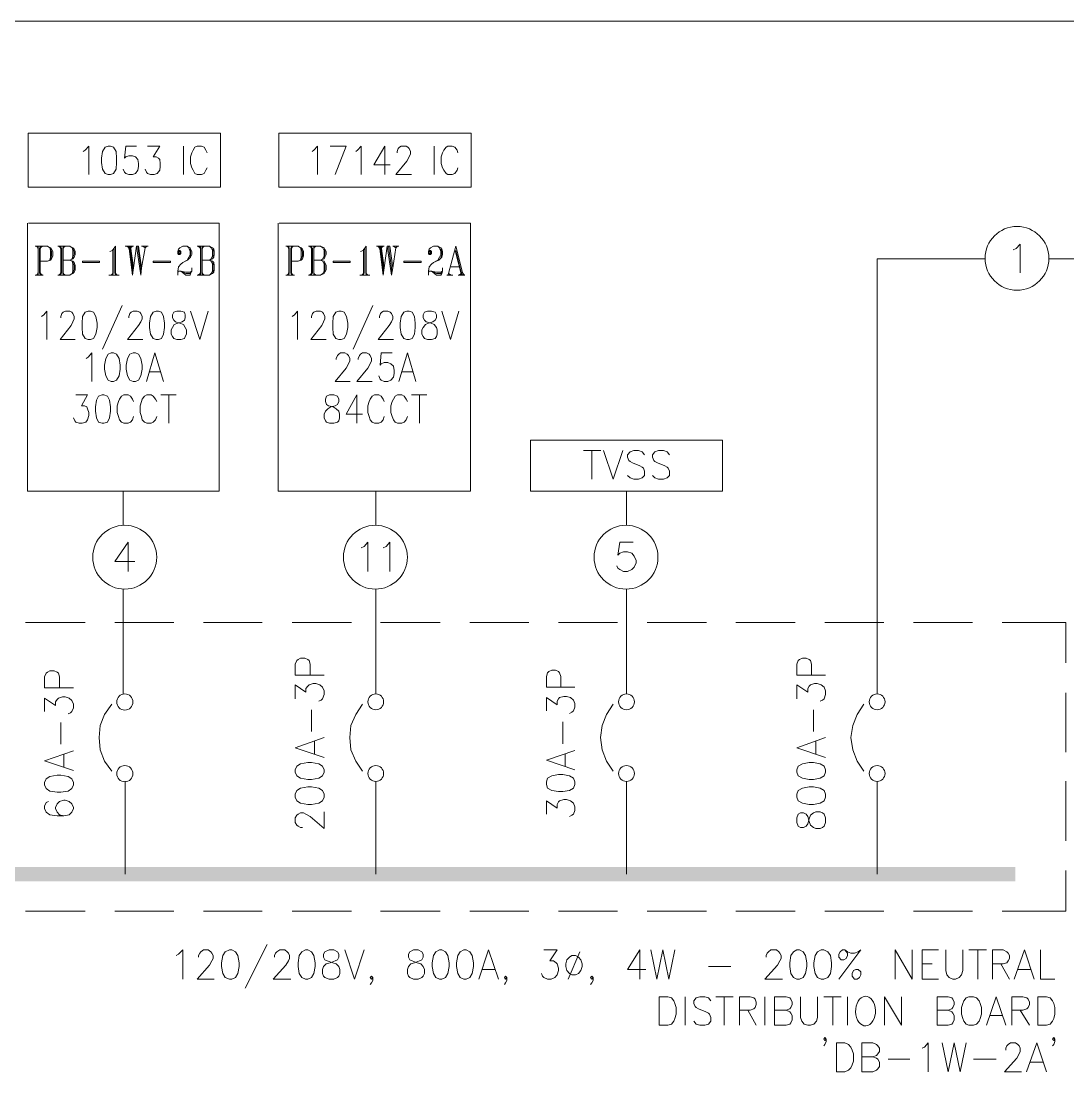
# Model space of a CAD drawing. Header units: inches. Extents: x 0.9 to 46, y 0.8 to 32.4.
# Drawn here: x 11.702 to 14.577, y 9.868 to 12.755 of the extents above; entities that cross this region are included whole.
import ezdxf

# ---------------------------------------------------------------- set-up
doc = ezdxf.new("R2010")
doc.units = ezdxf.units.IN
doc.header["$MEASUREMENT"] = 0
doc.layers.add('PDF_Geometry', color=7, linetype='Continuous')
doc.layers.add('PDF_Solid Fills', color=7, linetype='Continuous')

msp = doc.modelspace()

# ---------------------------------------------------------------- linework, layer by layer
at = {"layer": 'PDF_Geometry', "color": 8, "lineweight": 20, "true_color": 0x808080}
msp.add_lwpolyline([(41.7374, 12.7548), (2.7, 12.7548)], dxfattribs=at)
at = {"layer": 'PDF_Geometry', "lineweight": 9}
for points in [[(11.7215, 12.4464), (12.2498, 12.4464), (12.2498, 12.2981), (11.7215, 12.2981)], [(12.4098, 12.4464), (12.9381, 12.4464), (12.9381, 12.2981), (12.4098, 12.2981)], [(11.9414, 12.4114), (11.9331, 12.4081), (11.9264, 12.3965), (11.9231, 12.3781), (11.9231, 12.3664), (11.9264, 12.3481), (11.9331, 12.3364), (11.9414, 12.3331), (11.9481, 12.3331), (11.9564, 12.3364), (11.9631, 12.3481), (11.9648, 12.3664), (11.9648, 12.3781), (11.9631, 12.3965), (11.9564, 12.4081), (11.9481, 12.4114)], [(12.1348, 12.1164), (12.1381, 12.1164), (12.1381, 12.1215), (12.1348, 12.1215)], [(12.8231, 12.1164), (12.8264, 12.1164), (12.8264, 12.1215), (12.8231, 12.1215)], [(11.9181, 12.0915), (11.8714, 12.0915), (11.8714, 12.0948), (11.9181, 12.0948)], [(12.1131, 12.0915), (12.0648, 12.0915), (12.0648, 12.0948), (12.1131, 12.0948)], [(12.6065, 12.0915), (12.5598, 12.0915), (12.5598, 12.0948), (12.6065, 12.0948)], [(12.8014, 12.0915), (12.7531, 12.0915), (12.7531, 12.0948), (12.8014, 12.0948)], [(11.8864, 11.9581), (11.8781, 11.9548), (11.8714, 11.9431), (11.8698, 11.9248), (11.8698, 11.9131), (11.8714, 11.8948), (11.8781, 11.8831), (11.8864, 11.8798), (11.8931, 11.8798), (11.9015, 11.8831), (11.9081, 11.8948), (11.9115, 11.9131), (11.9115, 11.9248), (11.9081, 11.9431), (11.9015, 11.9548), (11.8931, 11.9581)], [(12.0731, 11.9581), (12.0648, 11.9548), (12.0581, 11.9431), (12.0548, 11.9248), (12.0548, 11.9131), (12.0581, 11.8948), (12.0648, 11.8831), (12.0731, 11.8798), (12.0798, 11.8798), (12.0881, 11.8831), (12.0931, 11.8948), (12.0964, 11.9131), (12.0964, 11.9248), (12.0931, 11.9431), (12.0881, 11.9548), (12.0798, 11.9581)], [(12.1298, 11.9581), (12.1215, 11.9548), (12.1181, 11.9481), (12.1181, 11.9398), (12.1215, 11.9331), (12.1264, 11.9281), (12.1381, 11.9248), (12.1481, 11.9214), (12.1531, 11.9131), (12.1565, 11.9064), (12.1565, 11.8948), (12.1531, 11.8881), (12.1514, 11.8831), (12.1414, 11.8798), (12.1298, 11.8798), (12.1215, 11.8831), (12.1181, 11.8881), (12.1148, 11.8948), (12.1148, 11.9064), (12.1181, 11.9131), (12.1231, 11.9214), (12.1331, 11.9248), (12.1448, 11.9281), (12.1514, 11.9331), (12.1531, 11.9398), (12.1531, 11.9481), (12.1514, 11.9548), (12.1414, 11.9581)], [(12.5748, 11.9581), (12.5664, 11.9548), (12.5598, 11.9431), (12.5581, 11.9248), (12.5581, 11.9131), (12.5598, 11.8948), (12.5664, 11.8831), (12.5748, 11.8798), (12.5814, 11.8798), (12.5898, 11.8831), (12.5964, 11.8948), (12.5998, 11.9131), (12.5998, 11.9248), (12.5964, 11.9431), (12.5898, 11.9548), (12.5814, 11.9581)], [(12.7614, 11.9581), (12.7531, 11.9548), (12.7465, 11.9431), (12.7431, 11.9248), (12.7431, 11.9131), (12.7465, 11.8948), (12.7531, 11.8831), (12.7614, 11.8798), (12.7681, 11.8798), (12.7764, 11.8831), (12.7831, 11.8948), (12.7848, 11.9131), (12.7848, 11.9248), (12.7831, 11.9431), (12.7764, 11.9548), (12.7681, 11.9581)], [(12.8181, 11.9581), (12.8098, 11.9548), (12.8064, 11.9481), (12.8064, 11.9398), (12.8098, 11.9331), (12.8148, 11.9281), (12.8281, 11.9248), (12.8364, 11.9214), (12.8431, 11.9131), (12.8448, 11.9064), (12.8448, 11.8948), (12.8431, 11.8881), (12.8398, 11.8831), (12.8298, 11.8798), (12.8181, 11.8798), (12.8098, 11.8831), (12.8064, 11.8881), (12.8031, 11.8948), (12.8031, 11.9064), (12.8064, 11.9131), (12.8131, 11.9214), (12.8214, 11.9248), (12.8331, 11.9281), (12.8398, 11.9331), (12.8431, 11.9398), (12.8431, 11.9481), (12.8398, 11.9548), (12.8298, 11.9581)], [(11.9498, 11.8431), (11.9414, 11.8398), (11.9348, 11.8281), (11.9315, 11.8098), (11.9315, 11.7981), (11.9348, 11.7798), (11.9414, 11.7681), (11.9498, 11.7648), (11.9564, 11.7648), (11.9648, 11.7681), (11.9714, 11.7798), (11.9748, 11.7981), (11.9748, 11.8098), (11.9714, 11.8281), (11.9648, 11.8398), (11.9564, 11.8431)], [(12.0098, 11.8431), (12.0015, 11.8398), (11.9948, 11.8281), (11.9914, 11.8098), (11.9914, 11.7981), (11.9948, 11.7798), (12.0015, 11.7681), (12.0098, 11.7648), (12.0165, 11.7648), (12.0248, 11.7681), (12.0314, 11.7798), (12.0348, 11.7981), (12.0348, 11.8098), (12.0314, 11.8281), (12.0248, 11.8398), (12.0165, 11.8431)], [(11.9248, 11.7281), (11.9148, 11.7248), (11.9098, 11.7131), (11.9064, 11.6948), (11.9064, 11.6831), (11.9098, 11.6648), (11.9148, 11.6531), (11.9248, 11.6498), (11.9298, 11.6498), (11.9398, 11.6531), (11.9448, 11.6648), (11.9481, 11.6831), (11.9481, 11.6948), (11.9448, 11.7131), (11.9398, 11.7248), (11.9298, 11.7281)], [(12.5498, 11.7281), (12.5414, 11.7248), (12.5381, 11.7164), (12.5381, 11.7098), (12.5414, 11.7014), (12.5464, 11.6981), (12.5598, 11.6948), (12.5681, 11.6898), (12.5748, 11.6831), (12.5764, 11.6748), (12.5764, 11.6648), (12.5748, 11.6565), (12.5714, 11.6531), (12.5614, 11.6498), (12.5498, 11.6498), (12.5414, 11.6531), (12.5381, 11.6565), (12.5348, 11.6648), (12.5348, 11.6748), (12.5381, 11.6831), (12.5448, 11.6898), (12.5531, 11.6948), (12.5648, 11.6981), (12.5714, 11.7014), (12.5748, 11.7098), (12.5748, 11.7164), (12.5714, 11.7248), (12.5614, 11.7281)], [(13.6281, 11.4631), (13.1014, 11.4631), (13.1014, 11.6031), (13.6281, 11.6031)], [(13.8731, 10.9581), (13.8731, 10.9881), (13.8698, 10.9981), (13.8664, 11.0015), (13.8581, 11.0048), (13.8481, 11.0048), (13.8397, 11.0015), (13.8364, 10.9981), (13.8331, 10.9881), (13.8331, 10.9581), (13.9114, 10.9581), (13.8331, 10.9581), (13.8331, 10.9881), (13.8364, 10.9981), (13.8397, 11.0015), (13.8481, 11.0048), (13.8581, 11.0048), (13.8664, 11.0015), (13.8698, 10.9981), (13.8731, 10.9881)], [(13.8964, 10.8864), (13.9031, 10.8898), (13.9081, 10.8931), (13.9114, 10.9048), (13.9114, 10.9148), (13.9081, 10.9248), (13.8998, 10.9315), (13.8881, 10.9348), (13.8814, 10.9348), (13.8698, 10.9315), (13.8664, 10.9281), (13.8631, 10.9215), (13.8631, 10.9115), (13.8331, 10.9315), (13.8331, 10.8931), (13.8331, 10.9315), (13.8631, 10.9115), (13.8631, 10.9215), (13.8664, 10.9281), (13.8698, 10.9315), (13.8814, 10.9348), (13.8881, 10.9348), (13.8998, 10.9315), (13.9081, 10.9248), (13.9114, 10.9148), (13.9114, 10.9048), (13.9081, 10.8931), (13.9031, 10.8898)], [(13.8781, 10.8631), (13.8781, 10.8031)], [(14.0164, 10.6948), (13.9981, 10.7215), (13.9864, 10.7531), (13.9814, 10.7865), (13.9864, 10.8198), (13.9981, 10.8498), (14.0164, 10.8781), (13.9981, 10.8498), (13.9864, 10.8198), (13.9814, 10.7865), (13.9864, 10.7531), (13.9981, 10.7215)], [(13.9114, 10.7865), (13.8331, 10.7582), (13.9114, 10.7315), (13.8331, 10.7582)], [(13.8848, 10.7765), (13.8848, 10.7415)], [(12.4548, 10.6915), (12.4598, 10.6815), (12.4698, 10.6748), (12.4898, 10.6715), (12.4998, 10.6715), (12.5198, 10.6748), (12.5298, 10.6815), (12.5348, 10.6915), (12.5348, 10.6981), (12.5298, 10.7081), (12.5198, 10.7148), (12.4998, 10.7181), (12.4898, 10.7181), (12.4698, 10.7148), (12.4598, 10.7081), (12.4548, 10.6981)], [(13.8331, 10.6915), (13.8364, 10.6815), (13.8481, 10.6748), (13.8664, 10.6715), (13.8781, 10.6715), (13.8964, 10.6748), (13.9081, 10.6815), (13.9114, 10.6915), (13.9114, 10.6981), (13.9081, 10.7081), (13.8964, 10.7148), (13.8781, 10.7181), (13.8664, 10.7181), (13.8481, 10.7148), (13.8364, 10.7081), (13.8331, 10.6981)], [(13.8331, 10.6915), (13.8364, 10.6815), (13.8481, 10.6748), (13.8664, 10.6715), (13.8781, 10.6715), (13.8964, 10.6748), (13.9081, 10.6815), (13.9114, 10.6915), (13.9114, 10.6981), (13.9081, 10.7081), (13.8964, 10.7148), (13.8781, 10.7181), (13.8664, 10.7181), (13.8481, 10.7148), (13.8364, 10.7081), (13.8331, 10.6981)], [(11.7664, 10.6565), (11.7714, 10.6465), (11.7815, 10.6398), (11.8014, 10.6365), (11.8115, 10.6365), (11.8315, 10.6398), (11.8415, 10.6465), (11.8465, 10.6565), (11.8465, 10.6631), (11.8415, 10.6731), (11.8315, 10.6798), (11.8115, 10.6831), (11.8014, 10.6831), (11.7815, 10.6798), (11.7714, 10.6731), (11.7664, 10.6631)], [(13.1448, 10.6581), (13.1481, 10.6481), (13.1598, 10.6415), (13.1781, 10.6381), (13.1898, 10.6381), (13.2081, 10.6415), (13.2197, 10.6481), (13.2231, 10.6581), (13.2231, 10.6648), (13.2197, 10.6748), (13.2081, 10.6815), (13.1898, 10.6848), (13.1781, 10.6848), (13.1598, 10.6815), (13.1481, 10.6748), (13.1448, 10.6648)], [(14.0531, 10.4115), (14.0531, 10.6665)], [(12.4548, 10.6231), (12.4598, 10.6131), (12.4698, 10.6065), (12.4898, 10.6031), (12.4998, 10.6031), (12.5198, 10.6065), (12.5298, 10.6131), (12.5348, 10.6231), (12.5348, 10.6315), (12.5298, 10.6415), (12.5198, 10.6481), (12.4998, 10.6515), (12.4898, 10.6515), (12.4698, 10.6481), (12.4598, 10.6415), (12.4548, 10.6315)], [(13.8331, 10.6231), (13.8364, 10.6131), (13.8481, 10.6065), (13.8664, 10.6031), (13.8781, 10.6031), (13.8964, 10.6065), (13.9081, 10.6131), (13.9114, 10.6231), (13.9114, 10.6315), (13.9081, 10.6415), (13.8964, 10.6481), (13.8781, 10.6515), (13.8664, 10.6515), (13.8481, 10.6481), (13.8364, 10.6415), (13.8331, 10.6315)], [(13.8331, 10.6231), (13.8364, 10.6131), (13.8481, 10.6065), (13.8664, 10.6031), (13.8781, 10.6031), (13.8964, 10.6065), (13.9081, 10.6131), (13.9114, 10.6231), (13.9114, 10.6315), (13.9081, 10.6415), (13.8964, 10.6481), (13.8781, 10.6515), (13.8664, 10.6515), (13.8481, 10.6481), (13.8364, 10.6415), (13.8331, 10.6315)], [(13.8331, 10.5531), (13.8364, 10.5431), (13.8431, 10.5398), (13.8514, 10.5398), (13.8581, 10.5431), (13.8631, 10.5498), (13.8664, 10.5631), (13.8698, 10.5731), (13.8781, 10.5798), (13.8848, 10.5831), (13.8964, 10.5831), (13.9031, 10.5798), (13.9081, 10.5765), (13.9114, 10.5665), (13.9114, 10.5531), (13.9081, 10.5431), (13.9031, 10.5398), (13.8964, 10.5365), (13.8848, 10.5365), (13.8781, 10.5398), (13.8698, 10.5465), (13.8664, 10.5565), (13.8631, 10.5698), (13.8581, 10.5765), (13.8514, 10.5798), (13.8431, 10.5798), (13.8364, 10.5765), (13.8331, 10.5665)], [(13.8331, 10.5531), (13.8364, 10.5431), (13.8431, 10.5398), (13.8514, 10.5398), (13.8581, 10.5431), (13.8631, 10.5498), (13.8664, 10.5631), (13.8698, 10.5731), (13.8781, 10.5798), (13.8848, 10.5831), (13.8964, 10.5831), (13.9031, 10.5798), (13.9081, 10.5765), (13.9114, 10.5665), (13.9114, 10.5531), (13.9081, 10.5431), (13.9031, 10.5398), (13.8964, 10.5365), (13.8848, 10.5365), (13.8781, 10.5398), (13.8698, 10.5465), (13.8664, 10.5565), (13.8631, 10.5698), (13.8581, 10.5765), (13.8514, 10.5798), (13.8431, 10.5798), (13.8364, 10.5765), (13.8331, 10.5665)], [(12.2748, 10.2032), (12.2631, 10.1981), (12.2564, 10.1882), (12.2531, 10.1682), (12.2531, 10.1581), (12.2564, 10.1382), (12.2631, 10.1281), (12.2748, 10.1231), (12.2814, 10.1231), (12.2914, 10.1281), (12.2981, 10.1382), (12.3014, 10.1581), (12.3014, 10.1682), (12.2981, 10.1882), (12.2914, 10.1981), (12.2814, 10.2032)], [(12.4831, 10.2032), (12.4731, 10.1981), (12.4665, 10.1882), (12.4631, 10.1682), (12.4631, 10.1581), (12.4665, 10.1382), (12.4731, 10.1281), (12.4831, 10.1231), (12.4898, 10.1231), (12.4998, 10.1281), (12.5064, 10.1382), (12.5098, 10.1581), (12.5098, 10.1682), (12.5064, 10.1882), (12.4998, 10.1981), (12.4898, 10.2032)], [(12.5481, 10.2032), (12.5364, 10.1981), (12.5331, 10.1915), (12.5331, 10.1832), (12.5364, 10.1765), (12.5431, 10.1731), (12.5581, 10.1682), (12.5681, 10.1648), (12.5748, 10.1581), (12.5781, 10.1498), (12.5781, 10.1382), (12.5748, 10.1315), (12.5714, 10.1281), (12.5614, 10.1231), (12.5481, 10.1231), (12.5364, 10.1281), (12.5331, 10.1315), (12.5298, 10.1382), (12.5298, 10.1498), (12.5331, 10.1581), (12.5398, 10.1648), (12.5514, 10.1682), (12.5648, 10.1731), (12.5714, 10.1765), (12.5748, 10.1832), (12.5748, 10.1915), (12.5714, 10.1981), (12.5614, 10.2032)], [(12.7798, 10.2032), (12.7698, 10.1981), (12.7664, 10.1915), (12.7664, 10.1832), (12.7698, 10.1765), (12.7764, 10.1731), (12.7898, 10.1682), (12.7998, 10.1648), (12.8064, 10.1581), (12.8098, 10.1498), (12.8098, 10.1382), (12.8064, 10.1315), (12.8031, 10.1281), (12.7931, 10.1231), (12.7798, 10.1231), (12.7698, 10.1281), (12.7664, 10.1315), (12.7631, 10.1382), (12.7631, 10.1498), (12.7664, 10.1581), (12.7731, 10.1648), (12.7831, 10.1682), (12.7964, 10.1731), (12.8031, 10.1765), (12.8064, 10.1832), (12.8064, 10.1915), (12.8031, 10.1981), (12.7931, 10.2032)], [(12.8514, 10.2032), (12.8414, 10.1981), (12.8348, 10.1882), (12.8315, 10.1682), (12.8315, 10.1581), (12.8348, 10.1382), (12.8414, 10.1281), (12.8514, 10.1231), (12.8581, 10.1231), (12.8681, 10.1281), (12.8747, 10.1382), (12.8781, 10.1581), (12.8781, 10.1682), (12.8747, 10.1882), (12.8681, 10.1981), (12.8581, 10.2032)], [(12.9181, 10.2032), (12.9081, 10.1981), (12.9014, 10.1882), (12.8981, 10.1682), (12.8981, 10.1581), (12.9014, 10.1382), (12.9081, 10.1281), (12.9181, 10.1231), (12.9248, 10.1231), (12.9348, 10.1281), (12.9414, 10.1382), (12.9448, 10.1581), (12.9448, 10.1682), (12.9414, 10.1882), (12.9348, 10.1981), (12.9248, 10.2032)], [(13.8331, 10.2032), (13.8231, 10.1981), (13.8164, 10.1882), (13.8131, 10.1682), (13.8131, 10.1581), (13.8164, 10.1382), (13.8231, 10.1281), (13.8331, 10.1231), (13.8397, 10.1231), (13.8498, 10.1281), (13.8564, 10.1382), (13.8597, 10.1581), (13.8597, 10.1682), (13.8564, 10.1882), (13.8498, 10.1981), (13.8397, 10.2032)], [(13.8998, 10.2032), (13.8898, 10.1981), (13.8831, 10.1882), (13.8797, 10.1682), (13.8797, 10.1581), (13.8831, 10.1382), (13.8898, 10.1281), (13.8998, 10.1231), (13.9064, 10.1231), (13.9181, 10.1281), (13.9247, 10.1382), (13.9281, 10.1581), (13.9281, 10.1682), (13.9247, 10.1882), (13.9181, 10.1981), (13.9064, 10.2032)], [(13.2148, 10.1882), (13.2081, 10.1832), (13.2014, 10.1765), (13.1981, 10.1648), (13.1981, 10.1581), (13.2014, 10.1465), (13.2081, 10.1382), (13.2148, 10.1348), (13.2248, 10.1348), (13.2331, 10.1382), (13.2398, 10.1465), (13.2431, 10.1581), (13.2431, 10.1648), (13.2398, 10.1765), (13.2331, 10.1832), (13.2248, 10.1882)], [(13.9948, 10.1498), (13.9881, 10.1465), (13.9847, 10.1382), (13.9847, 10.1315), (13.9914, 10.1231), (13.9981, 10.1231), (14.0048, 10.1281), (14.0081, 10.1348), (14.0081, 10.1431), (14.0014, 10.1498)], [(13.4548, 9.9965), (13.4548, 10.0748), (13.4781, 10.0748), (13.4881, 10.0715), (13.4947, 10.0632), (13.4981, 10.0565), (13.5014, 10.0448), (13.5014, 10.0265), (13.4981, 10.0148), (13.4947, 10.0081), (13.4881, 9.9998), (13.4781, 9.9965)], [(14.3047, 10.0748), (14.2981, 10.0715), (14.2914, 10.0632), (14.2881, 10.0565), (14.2848, 10.0448), (14.2848, 10.0265), (14.2881, 10.0148), (14.2914, 10.0081), (14.2981, 9.9998), (14.3047, 9.9965), (14.3181, 9.9965), (14.3264, 9.9998), (14.3331, 10.0081), (14.3364, 10.0148), (14.3397, 10.0265), (14.3397, 10.0448), (14.3364, 10.0565), (14.3331, 10.0632), (14.3264, 10.0715), (14.3181, 10.0748)], [(14.4947, 9.9965), (14.4947, 10.0748), (14.5181, 10.0748), (14.5281, 10.0715), (14.5347, 10.0632), (14.5381, 10.0565), (14.5414, 10.0448), (14.5414, 10.0265), (14.5381, 10.0148), (14.5347, 10.0081), (14.5281, 9.9998), (14.5181, 9.9965)], [(13.9414, 9.8681), (13.9414, 9.9481), (13.9647, 9.9481), (13.9748, 9.9432), (13.9814, 9.9365), (13.9847, 9.9282), (13.9881, 9.9181), (13.9881, 9.8981), (13.9847, 9.8882), (13.9814, 9.8798), (13.9748, 9.8732), (13.9647, 9.8681)]]:
    msp.add_lwpolyline(points, close=True, dxfattribs=at)
for points in [[(11.8731, 12.3965), (11.8781, 12.3998), (11.8881, 12.4114), (11.8881, 12.3331)], [(12.0198, 12.4114), (11.9898, 12.4114), (11.9865, 12.3781), (11.9898, 12.3815), (11.9981, 12.3848), (12.0081, 12.3848), (12.0165, 12.3815), (12.0231, 12.3748), (12.0248, 12.3631), (12.0248, 12.3548), (12.0231, 12.3448), (12.0165, 12.3364), (12.0081, 12.3331), (11.9981, 12.3331), (11.9898, 12.3364), (11.9865, 12.3398), (11.9831, 12.3481)], [(12.0498, 12.4114), (12.0831, 12.4114), (12.0648, 12.3815), (12.0731, 12.3815), (12.0798, 12.3781), (12.0831, 12.3748), (12.0848, 12.3631), (12.0848, 12.3548), (12.0831, 12.3448), (12.0764, 12.3364), (12.0681, 12.3331), (12.0581, 12.3331), (12.0498, 12.3364), (12.0464, 12.3398), (12.0431, 12.3481)], [(12.1481, 12.4114), (12.1481, 12.3331)], [(12.2131, 12.3931), (12.2098, 12.3998), (12.2048, 12.4081), (12.1981, 12.4114), (12.1864, 12.4114), (12.1798, 12.4081), (12.1748, 12.3998), (12.1715, 12.3931), (12.1681, 12.3815), (12.1681, 12.3631), (12.1715, 12.3514), (12.1748, 12.3448), (12.1798, 12.3364), (12.1864, 12.3331), (12.1981, 12.3331), (12.2048, 12.3364), (12.2098, 12.3448), (12.2131, 12.3514)], [(12.5015, 12.3965), (12.5064, 12.3998), (12.5164, 12.4114), (12.5164, 12.3331)], [(12.5648, 12.3331), (12.5948, 12.4114), (12.5514, 12.4114)], [(12.6215, 12.3965), (12.6264, 12.3998), (12.6364, 12.4114), (12.6364, 12.3331)], [(12.7014, 12.3331), (12.7014, 12.4114), (12.6714, 12.3598), (12.7164, 12.3598)], [(12.7348, 12.3931), (12.7348, 12.3965), (12.7381, 12.4048), (12.7414, 12.4081), (12.7465, 12.4114), (12.7598, 12.4114), (12.7648, 12.4081), (12.7681, 12.4048), (12.7714, 12.3965), (12.7714, 12.3898), (12.7681, 12.3815), (12.7614, 12.3698), (12.7314, 12.3331), (12.7748, 12.3331)], [(12.8364, 12.4114), (12.8364, 12.3331)], [(12.9014, 12.3931), (12.8998, 12.3998), (12.8931, 12.4081), (12.8864, 12.4114), (12.8747, 12.4114), (12.8698, 12.4081), (12.8631, 12.3998), (12.8598, 12.3931), (12.8564, 12.3815), (12.8564, 12.3631), (12.8598, 12.3514), (12.8631, 12.3448), (12.8698, 12.3364), (12.8747, 12.3331), (12.8864, 12.3331), (12.8931, 12.3364), (12.8998, 12.3448), (12.9014, 12.3514)], [(11.7198, 12.1998), (11.7198, 11.4631), (12.2464, 11.4631), (12.2464, 12.1998), (11.7231, 12.1998)], [(12.4081, 12.1998), (12.4081, 11.4631), (12.9364, 11.4631), (12.9364, 12.1998), (12.4114, 12.1998)], [(11.7415, 12.1365), (11.7748, 12.1365), (11.7831, 12.1314), (11.7864, 12.1281), (11.7898, 12.1215), (11.7898, 12.1098), (11.7864, 12.1015), (11.7831, 12.0981), (11.7748, 12.0948), (11.7548, 12.0948)], [(11.7448, 12.1365), (11.7498, 12.1314)], [(11.7465, 12.1365), (11.7498, 12.1281)], [(11.7498, 12.1365), (11.7498, 12.0564)], [(11.7531, 12.1314), (11.7531, 12.0614)], [(11.7548, 12.1365), (11.7548, 12.0564)], [(11.7581, 12.1365), (11.7548, 12.1281)], [(11.7615, 12.1365), (11.7548, 12.1314)], [(11.7748, 12.1365), (11.7815, 12.1314), (11.7831, 12.1248), (11.7831, 12.1065), (11.7815, 12.0981), (11.7748, 12.0948)], [(11.7831, 12.1281), (11.7864, 12.1215), (11.7864, 12.1098), (11.7831, 12.1015)], [(11.8031, 12.1365), (11.8364, 12.1365), (11.8448, 12.1314), (11.8481, 12.1281), (11.8514, 12.1215), (11.8514, 12.1131), (11.8481, 12.1065), (11.8448, 12.1015), (11.8364, 12.0981), (11.8448, 12.0948), (11.8481, 12.0915), (11.8514, 12.0831), (11.8514, 12.0715), (11.8481, 12.0648), (11.8448, 12.0614), (11.8364, 12.0564), (11.8031, 12.0564)], [(11.8065, 12.1365), (11.8115, 12.1314)], [(11.8081, 12.1365), (11.8115, 12.1281)], [(11.8115, 12.1365), (11.8115, 12.0564)], [(11.8148, 12.1314), (11.8148, 12.0614)], [(11.8181, 12.1365), (11.8181, 12.0564)], [(11.8364, 12.1365), (11.8431, 12.1314), (11.8448, 12.1248), (11.8448, 12.1098), (11.8431, 12.1015), (11.8364, 12.0981), (11.8181, 12.0981)], [(11.8198, 12.1365), (11.8181, 12.1281)], [(11.8231, 12.1365), (11.8181, 12.1314)], [(11.8448, 12.1281), (11.8481, 12.1215), (11.8481, 12.1131), (11.8448, 12.1065)], [(11.9614, 12.0564), (11.9614, 12.1365), (11.9531, 12.1248), (11.9465, 12.1215)], [(11.9548, 12.1281), (11.9548, 12.0564)], [(11.9581, 12.1281), (11.9581, 12.0614)], [(11.9881, 12.1365), (12.0114, 12.1365)], [(11.9914, 12.1365), (11.9998, 12.1314)], [(11.9948, 12.1365), (11.9998, 12.1281)], [(11.9981, 12.1365), (12.0081, 12.0564), (12.0081, 12.0764), (11.9998, 12.1365)], [(12.0031, 12.1365), (12.0114, 12.0764), (12.0198, 12.1365), (12.0314, 12.0564), (12.0314, 12.0764), (12.0231, 12.1365)], [(12.0065, 12.1365), (12.0031, 12.1281)], [(12.0081, 12.1365), (12.0031, 12.1314)], [(12.0198, 12.1365), (12.0248, 12.1365), (12.0331, 12.0764), (12.0431, 12.1314)], [(12.0331, 12.1365), (12.0515, 12.1365)], [(12.0365, 12.1365), (12.0431, 12.1314), (12.0481, 12.1365)], [(12.1348, 12.1248), (12.1381, 12.1248), (12.1414, 12.1215), (12.1414, 12.1164), (12.1381, 12.1131), (12.1348, 12.1131), (12.1331, 12.1164), (12.1331, 12.1215), (12.1348, 12.1281), (12.1381, 12.1314), (12.1464, 12.1365), (12.1581, 12.1365), (12.1664, 12.1314), (12.1681, 12.1281), (12.1715, 12.1215), (12.1715, 12.1131), (12.1681, 12.1065), (12.1598, 12.0981), (12.1464, 12.0915), (12.1414, 12.0865), (12.1348, 12.0798), (12.1331, 12.0681), (12.1331, 12.0564)], [(12.1581, 12.1365), (12.1631, 12.1314), (12.1664, 12.1215), (12.1664, 12.1131), (12.1631, 12.1065), (12.1581, 12.0981), (12.1464, 12.0915)], [(12.1664, 12.1281), (12.1681, 12.1215), (12.1681, 12.1131), (12.1664, 12.1065)], [(12.1864, 12.1365), (12.2198, 12.1365), (12.2281, 12.1314), (12.2315, 12.1281), (12.2331, 12.1215), (12.2331, 12.1131), (12.2315, 12.1065), (12.2281, 12.1015), (12.2198, 12.0981), (12.2281, 12.0948), (12.2315, 12.0915), (12.2331, 12.0831), (12.2331, 12.0715), (12.2315, 12.0648), (12.2281, 12.0614), (12.2198, 12.0564), (12.1864, 12.0564)], [(12.1881, 12.1365), (12.1948, 12.1314)], [(12.1915, 12.1365), (12.1948, 12.1281)], [(12.1948, 12.1365), (12.1948, 12.0564)], [(12.1964, 12.1314), (12.1964, 12.0614)], [(12.1998, 12.1365), (12.1998, 12.0564)], [(12.2198, 12.1365), (12.2248, 12.1314), (12.2281, 12.1248), (12.2281, 12.1098), (12.2248, 12.1015), (12.2198, 12.0981), (12.1998, 12.0981)], [(12.2031, 12.1365), (12.1998, 12.1281)], [(12.2048, 12.1365), (12.1998, 12.1314)], [(12.2281, 12.1281), (12.2315, 12.1215), (12.2315, 12.1131), (12.2281, 12.1065)], [(12.4298, 12.1365), (12.4631, 12.1365), (12.4714, 12.1314), (12.4748, 12.1281), (12.4781, 12.1215), (12.4781, 12.1098), (12.4748, 12.1015), (12.4714, 12.0981), (12.4631, 12.0948), (12.4448, 12.0948)], [(12.4331, 12.1365), (12.4381, 12.1314)], [(12.4348, 12.1365), (12.4381, 12.1281)], [(12.4381, 12.1365), (12.4381, 12.0564)], [(12.4414, 12.1314), (12.4414, 12.0614)], [(12.4448, 12.1365), (12.4448, 12.0564)], [(12.4464, 12.1365), (12.4448, 12.1281)], [(12.4498, 12.1365), (12.4448, 12.1314)], [(12.4631, 12.1365), (12.4698, 12.1314), (12.4714, 12.1248), (12.4714, 12.1065), (12.4698, 12.0981), (12.4631, 12.0948)], [(12.4714, 12.1281), (12.4748, 12.1215), (12.4748, 12.1098), (12.4714, 12.1015)], [(12.4914, 12.1365), (12.5248, 12.1365), (12.5348, 12.1314), (12.5364, 12.1281), (12.5398, 12.1215), (12.5398, 12.1131), (12.5364, 12.1065), (12.5348, 12.1015), (12.5248, 12.0981), (12.5348, 12.0948), (12.5364, 12.0915), (12.5398, 12.0831), (12.5398, 12.0715), (12.5364, 12.0648), (12.5348, 12.0614), (12.5248, 12.0564), (12.4914, 12.0564)], [(12.4948, 12.1365), (12.4998, 12.1314)], [(12.4981, 12.1365), (12.4998, 12.1281)], [(12.4998, 12.1365), (12.4998, 12.0564)], [(12.5031, 12.1314), (12.5031, 12.0614)], [(12.5064, 12.1365), (12.5064, 12.0564)], [(12.5248, 12.1365), (12.5314, 12.1314), (12.5348, 12.1248), (12.5348, 12.1098), (12.5314, 12.1015), (12.5248, 12.0981), (12.5064, 12.0981)], [(12.5081, 12.1365), (12.5064, 12.1281)], [(12.5114, 12.1365), (12.5064, 12.1314)], [(12.5348, 12.1281), (12.5364, 12.1215), (12.5364, 12.1131), (12.5348, 12.1065)], [(12.6498, 12.0564), (12.6498, 12.1365), (12.6415, 12.1248), (12.6348, 12.1215)], [(12.6431, 12.1281), (12.6431, 12.0564)], [(12.6464, 12.1281), (12.6464, 12.0614)], [(12.6781, 12.1365), (12.6998, 12.1365)], [(12.6798, 12.1365), (12.6881, 12.1314)], [(12.6831, 12.1365), (12.6881, 12.1281)], [(12.6864, 12.1365), (12.6964, 12.0564), (12.6964, 12.0764), (12.6881, 12.1365)], [(12.6915, 12.1365), (12.6998, 12.0764), (12.7081, 12.1365), (12.7198, 12.0564), (12.7198, 12.0764), (12.7114, 12.1365)], [(12.6948, 12.1365), (12.6915, 12.1281)], [(12.6964, 12.1365), (12.6915, 12.1314)], [(12.7081, 12.1365), (12.7148, 12.1365), (12.7231, 12.0764), (12.7314, 12.1314)], [(12.7231, 12.1365), (12.7398, 12.1365)], [(12.7248, 12.1365), (12.7314, 12.1314), (12.7364, 12.1365)], [(12.8231, 12.1248), (12.8264, 12.1248), (12.8298, 12.1215), (12.8298, 12.1164), (12.8264, 12.1131), (12.8231, 12.1131), (12.8214, 12.1164), (12.8214, 12.1215), (12.8231, 12.1281), (12.8264, 12.1314), (12.8348, 12.1365), (12.8464, 12.1365), (12.8548, 12.1314), (12.8581, 12.1281), (12.8598, 12.1215), (12.8598, 12.1131), (12.8581, 12.1065), (12.8498, 12.0981), (12.8348, 12.0915), (12.8298, 12.0865), (12.8231, 12.0798), (12.8214, 12.0681), (12.8214, 12.0564)], [(12.8464, 12.1365), (12.8514, 12.1314), (12.8548, 12.1215), (12.8548, 12.1131), (12.8514, 12.1065), (12.8464, 12.0981), (12.8348, 12.0915)], [(12.8548, 12.1281), (12.8581, 12.1215), (12.8581, 12.1131), (12.8548, 12.1065)], [(12.9164, 12.0564), (12.8964, 12.1365), (12.8764, 12.0614)], [(12.8948, 12.1248), (12.9114, 12.0564)], [(12.8964, 12.1248), (12.9131, 12.0564)], [(14.4264, 12.1264), (14.4347, 12.1298), (14.4464, 12.1414), (14.4464, 12.0631)], [(11.8364, 12.0981), (11.8431, 12.0948), (11.8448, 12.0865), (11.8448, 12.0681), (11.8431, 12.0614), (11.8364, 12.0564)], [(12.2198, 12.0981), (12.2248, 12.0948), (12.2281, 12.0865), (12.2281, 12.0681), (12.2248, 12.0614), (12.2198, 12.0564)], [(12.5248, 12.0981), (12.5314, 12.0948), (12.5348, 12.0865), (12.5348, 12.0681), (12.5314, 12.0614), (12.5248, 12.0564)], [(14.3481, 12.1015), (14.0531, 12.1015), (14.0531, 10.9065), (14.0531, 12.1015)], [(14.8197, 12.1015), (14.5247, 12.1015)], [(11.8448, 12.0915), (11.8481, 12.0831), (11.8481, 12.0715), (11.8448, 12.0648)], [(12.0114, 12.0764), (12.0081, 12.0564)], [(12.0331, 12.0764), (12.0314, 12.0564)], [(12.1331, 12.0648), (12.1348, 12.0681), (12.1414, 12.0681), (12.1548, 12.0648), (12.1664, 12.0648), (12.1715, 12.0681)], [(12.1715, 12.0764), (12.1715, 12.0681), (12.1681, 12.0614), (12.1664, 12.0564), (12.1548, 12.0564), (12.1414, 12.0681), (12.1548, 12.0614), (12.1664, 12.0614), (12.1681, 12.0648)], [(12.2281, 12.0915), (12.2315, 12.0831), (12.2315, 12.0715), (12.2281, 12.0648)], [(12.5348, 12.0915), (12.5364, 12.0831), (12.5364, 12.0715), (12.5348, 12.0648)], [(12.6998, 12.0764), (12.6964, 12.0564)], [(12.7231, 12.0764), (12.7198, 12.0564)], [(12.8214, 12.0648), (12.8231, 12.0681), (12.8298, 12.0681), (12.8431, 12.0648), (12.8548, 12.0648), (12.8598, 12.0681)], [(12.8598, 12.0764), (12.8598, 12.0681), (12.8581, 12.0614), (12.8548, 12.0564), (12.8431, 12.0564), (12.8298, 12.0681), (12.8431, 12.0614), (12.8548, 12.0614), (12.8581, 12.0648)], [(12.8831, 12.0798), (12.9081, 12.0798)], [(11.7415, 12.0564), (11.7631, 12.0564)], [(11.7498, 12.0614), (11.7448, 12.0564)], [(11.7498, 12.0648), (11.7465, 12.0564)], [(11.7548, 12.0648), (11.7581, 12.0564)], [(11.7548, 12.0614), (11.7615, 12.0564)], [(11.8115, 12.0614), (11.8065, 12.0564)], [(11.8115, 12.0648), (11.8081, 12.0564)], [(11.8181, 12.0648), (11.8198, 12.0564)], [(11.8181, 12.0614), (11.8231, 12.0564)], [(11.9431, 12.0564), (11.9714, 12.0564)], [(11.9548, 12.0614), (11.9498, 12.0564)], [(11.9548, 12.0648), (11.9531, 12.0564)], [(11.9614, 12.0648), (11.9631, 12.0564)], [(11.9614, 12.0614), (11.9665, 12.0564)], [(12.1948, 12.0614), (12.1881, 12.0564)], [(12.1948, 12.0648), (12.1915, 12.0564)], [(12.1998, 12.0648), (12.2031, 12.0564)], [(12.1998, 12.0614), (12.2048, 12.0564)], [(12.4298, 12.0564), (12.4531, 12.0564)], [(12.4381, 12.0614), (12.4331, 12.0564)], [(12.4381, 12.0648), (12.4348, 12.0564)], [(12.4448, 12.0648), (12.4464, 12.0564)], [(12.4448, 12.0614), (12.4498, 12.0564)], [(12.4998, 12.0614), (12.4948, 12.0564)], [(12.4998, 12.0648), (12.4981, 12.0564)], [(12.5064, 12.0648), (12.5081, 12.0564)], [(12.5064, 12.0614), (12.5114, 12.0564)], [(12.6331, 12.0564), (12.6598, 12.0564)], [(12.6431, 12.0614), (12.6381, 12.0564)], [(12.6431, 12.0648), (12.6415, 12.0564)], [(12.6498, 12.0648), (12.6514, 12.0564)], [(12.6498, 12.0614), (12.6548, 12.0564)], [(12.8714, 12.0564), (12.8881, 12.0564)], [(12.8747, 12.0564), (12.8764, 12.0614), (12.8831, 12.0564)], [(12.9031, 12.0564), (12.9214, 12.0564)], [(12.9114, 12.0614), (12.9048, 12.0564)], [(12.9114, 12.0648), (12.9081, 12.0564)], [(12.9131, 12.0648), (12.9198, 12.0564)], [(11.7581, 11.9431), (11.7648, 11.9481), (11.7731, 11.9581), (11.7731, 11.8798)], [(11.8115, 11.9398), (11.8115, 11.9431), (11.8148, 11.9515), (11.8181, 11.9548), (11.8248, 11.9581), (11.8364, 11.9581), (11.8415, 11.9548), (11.8448, 11.9515), (11.8481, 11.9431), (11.8481, 11.9364), (11.8448, 11.9281), (11.8398, 11.9181), (11.8098, 11.8798), (11.8514, 11.8798)], [(11.9798, 11.9731), (11.9264, 11.8531)], [(11.9981, 11.9398), (11.9981, 11.9431), (12.0015, 11.9515), (12.0048, 11.9548), (12.0098, 11.9581), (12.0214, 11.9581), (12.0281, 11.9548), (12.0314, 11.9515), (12.0348, 11.9431), (12.0348, 11.9364), (12.0314, 11.9281), (12.0248, 11.9181), (11.9948, 11.8798), (12.0365, 11.8798)], [(12.1681, 11.9581), (12.1931, 11.8798), (12.2164, 11.9581)], [(12.4464, 11.9431), (12.4531, 11.9481), (12.4614, 11.9581), (12.4614, 11.8798)], [(12.4998, 11.9398), (12.4998, 11.9431), (12.5031, 11.9515), (12.5064, 11.9548), (12.5131, 11.9581), (12.5248, 11.9581), (12.5298, 11.9548), (12.5331, 11.9515), (12.5364, 11.9431), (12.5364, 11.9364), (12.5331, 11.9281), (12.5281, 11.9181), (12.4981, 11.8798), (12.5398, 11.8798)], [(12.6681, 11.9731), (12.6148, 11.8531)], [(12.6864, 11.9398), (12.6864, 11.9431), (12.6898, 11.9515), (12.6931, 11.9548), (12.6981, 11.9581), (12.7098, 11.9581), (12.7164, 11.9548), (12.7198, 11.9515), (12.7231, 11.9431), (12.7231, 11.9364), (12.7198, 11.9281), (12.7131, 11.9181), (12.6831, 11.8798), (12.7248, 11.8798)], [(12.8581, 11.9581), (12.8814, 11.8798), (12.9048, 11.9581)], [(11.8815, 11.8281), (11.8864, 11.8314), (11.8965, 11.8431), (11.8965, 11.7648)], [(12.0464, 11.7648), (12.0698, 11.8431), (12.0931, 11.7648)], [(12.5681, 11.8248), (12.5681, 11.8281), (12.5714, 11.8364), (12.5748, 11.8398), (12.5798, 11.8431), (12.5914, 11.8431), (12.5981, 11.8398), (12.6014, 11.8364), (12.6048, 11.8281), (12.6048, 11.8214), (12.6014, 11.8131), (12.5948, 11.8014), (12.5648, 11.7648), (12.6065, 11.7648)], [(12.6281, 11.8248), (12.6281, 11.8281), (12.6314, 11.8364), (12.6348, 11.8398), (12.6398, 11.8431), (12.6514, 11.8431), (12.6581, 11.8398), (12.6614, 11.8364), (12.6648, 11.8281), (12.6648, 11.8214), (12.6614, 11.8131), (12.6548, 11.8014), (12.6248, 11.7648), (12.6664, 11.7648)], [(12.7214, 11.8431), (12.6915, 11.8431), (12.6881, 11.8098), (12.6915, 11.8131), (12.6998, 11.8164), (12.7098, 11.8164), (12.7181, 11.8131), (12.7248, 11.8065), (12.7265, 11.7948), (12.7265, 11.7864), (12.7248, 11.7765), (12.7181, 11.7681), (12.7098, 11.7648), (12.6998, 11.7648), (12.6915, 11.7681), (12.6881, 11.7714), (12.6848, 11.7798)], [(12.7398, 11.7648), (12.7631, 11.8431), (12.7864, 11.7648)], [(12.0548, 11.7915), (12.0848, 11.7915)], [(12.7481, 11.7915), (12.7781, 11.7915)], [(11.8531, 11.7281), (11.8848, 11.7281), (11.8681, 11.6981), (11.8765, 11.6981), (11.8831, 11.6948), (11.8848, 11.6898), (11.8881, 11.6798), (11.8881, 11.6715), (11.8848, 11.6598), (11.8798, 11.6531), (11.8698, 11.6498), (11.8615, 11.6498), (11.8531, 11.6531), (11.8498, 11.6565), (11.8465, 11.6648)], [(12.0114, 11.7098), (12.0081, 11.7164), (12.0031, 11.7248), (11.9964, 11.7281), (11.9848, 11.7281), (11.9781, 11.7248), (11.9731, 11.7164), (11.9698, 11.7098), (11.9665, 11.6981), (11.9665, 11.6798), (11.9698, 11.6681), (11.9731, 11.6598), (11.9781, 11.6531), (11.9848, 11.6498), (11.9964, 11.6498), (12.0031, 11.6531), (12.0081, 11.6598), (12.0114, 11.6681)], [(12.0748, 11.7098), (12.0715, 11.7164), (12.0648, 11.7248), (12.0598, 11.7281), (12.0481, 11.7281), (12.0414, 11.7248), (12.0348, 11.7164), (12.0331, 11.7098), (12.0298, 11.6981), (12.0298, 11.6798), (12.0331, 11.6681), (12.0348, 11.6598), (12.0414, 11.6531), (12.0481, 11.6498), (12.0598, 11.6498), (12.0648, 11.6531), (12.0715, 11.6598), (12.0748, 11.6681)], [(12.0865, 11.7281), (12.1281, 11.7281)], [(12.1081, 11.7281), (12.1081, 11.6498)], [(12.6248, 11.6498), (12.6248, 11.7281), (12.5948, 11.6748), (12.6398, 11.6748)], [(12.6998, 11.7098), (12.6964, 11.7164), (12.6915, 11.7248), (12.6848, 11.7281), (12.6731, 11.7281), (12.6664, 11.7248), (12.6614, 11.7164), (12.6581, 11.7098), (12.6548, 11.6981), (12.6548, 11.6798), (12.6581, 11.6681), (12.6614, 11.6598), (12.6664, 11.6531), (12.6731, 11.6498), (12.6848, 11.6498), (12.6915, 11.6531), (12.6964, 11.6598), (12.6998, 11.6681)], [(12.7631, 11.7098), (12.7598, 11.7164), (12.7548, 11.7248), (12.7481, 11.7281), (12.7364, 11.7281), (12.7298, 11.7248), (12.7248, 11.7164), (12.7214, 11.7098), (12.7181, 11.6981), (12.7181, 11.6798), (12.7214, 11.6681), (12.7248, 11.6598), (12.7298, 11.6531), (12.7364, 11.6498), (12.7481, 11.6498), (12.7548, 11.6531), (12.7598, 11.6598), (12.7631, 11.6681)], [(12.7748, 11.7281), (12.8164, 11.7281)], [(12.7964, 11.7281), (12.7964, 11.6498)], [(13.2464, 11.5748), (13.2948, 11.5748)], [(13.2697, 11.5748), (13.2697, 11.4965)], [(13.3014, 11.5748), (13.3281, 11.4965), (13.3548, 11.5748)], [(13.4148, 11.5631), (13.4081, 11.5715), (13.3981, 11.5748), (13.3848, 11.5748), (13.3747, 11.5715), (13.3681, 11.5631), (13.3681, 11.5565), (13.3714, 11.5481), (13.3747, 11.5448), (13.3814, 11.5414), (13.4014, 11.5331), (13.4081, 11.5298), (13.4114, 11.5264), (13.4148, 11.5181), (13.4148, 11.5064), (13.4081, 11.4998), (13.3981, 11.4965), (13.3848, 11.4965), (13.3747, 11.4998), (13.3681, 11.5064)], [(13.4831, 11.5631), (13.4764, 11.5715), (13.4664, 11.5748), (13.4531, 11.5748), (13.4431, 11.5715), (13.4364, 11.5631), (13.4364, 11.5565), (13.4398, 11.5481), (13.4431, 11.5448), (13.4498, 11.5414), (13.4698, 11.5331), (13.4764, 11.5298), (13.4798, 11.5264), (13.4831, 11.5181), (13.4831, 11.5064), (13.4764, 11.4998), (13.4664, 11.4965), (13.4531, 11.4965), (13.4431, 11.4998), (13.4364, 11.5064)], [(11.9831, 11.3698), (11.9831, 11.4631)], [(12.6764, 11.3714), (12.6764, 11.4631)], [(13.3648, 11.3714), (13.3648, 11.4631)], [(11.9964, 11.2431), (11.9964, 11.3231), (11.9598, 11.2698), (12.0148, 11.2698)], [(12.6364, 11.3081), (12.6448, 11.3115), (12.6548, 11.3231), (12.6548, 11.2431)], [(12.6964, 11.3081), (12.7048, 11.3115), (12.7148, 11.3231), (12.7148, 11.2431)], [(13.3831, 11.3231), (13.3464, 11.3231), (13.3414, 11.2881), (13.3464, 11.2931), (13.3564, 11.2965), (13.3681, 11.2965), (13.3798, 11.2931), (13.3864, 11.2848), (13.3914, 11.2731), (13.3914, 11.2665), (13.3864, 11.2548), (13.3798, 11.2481), (13.3681, 11.2431), (13.3564, 11.2431), (13.3464, 11.2481), (13.3414, 11.2515), (13.3381, 11.2581)], [(11.9831, 10.9065), (11.9831, 11.1948)], [(12.6764, 10.9065), (12.6764, 11.1948)], [(13.3648, 10.9065), (13.3648, 11.1948)], [(11.7148, 11.1031), (11.8781, 11.1031)], [(11.9598, 11.1031), (12.1215, 11.1031)], [(12.2031, 11.1031), (12.3648, 11.1031)], [(12.4464, 11.1031), (12.6098, 11.1031)], [(12.6898, 11.1031), (12.8531, 11.1031)], [(12.9348, 11.1031), (13.0964, 11.1031)], [(13.1781, 11.1031), (13.3398, 11.1031)], [(13.4214, 11.1031), (13.5847, 11.1031)], [(13.6648, 11.1031), (13.8281, 11.1031)], [(13.9097, 11.1031), (14.0714, 11.1031)], [(14.1531, 11.1031), (14.3147, 11.1031)], [(14.3964, 11.1031), (14.5714, 11.1031), (14.5714, 10.9915)], [(12.5348, 10.9581), (12.4548, 10.9581), (12.4548, 10.9881), (12.4598, 10.9981), (12.4631, 11.0015), (12.4698, 11.0048), (12.4814, 11.0048), (12.4898, 11.0015), (12.4931, 10.9981), (12.4964, 10.9881), (12.4964, 10.9581)], [(11.8465, 10.9231), (11.7664, 10.9231), (11.7664, 10.9531), (11.7714, 10.9632), (11.7748, 10.9665), (11.7815, 10.9698), (11.7931, 10.9698), (11.8014, 10.9665), (11.8048, 10.9632), (11.8081, 10.9531), (11.8081, 10.9231)], [(13.2231, 10.9248), (13.1448, 10.9248), (13.1448, 10.9548), (13.1481, 10.9648), (13.1514, 10.9681), (13.1598, 10.9714), (13.1697, 10.9714), (13.1781, 10.9681), (13.1814, 10.9648), (13.1847, 10.9548), (13.1847, 10.9248)], [(12.4548, 10.8931), (12.4548, 10.9315), (12.4848, 10.9115), (12.4848, 10.9215), (12.4898, 10.9281), (12.4931, 10.9315), (12.5048, 10.9348), (12.5114, 10.9348), (12.5231, 10.9315), (12.5298, 10.9248), (12.5348, 10.9148), (12.5348, 10.9048), (12.5298, 10.8931), (12.5264, 10.8898), (12.5198, 10.8864)], [(11.7664, 10.8581), (11.7664, 10.8948), (11.7965, 10.8748), (11.7965, 10.8848), (11.8014, 10.8915), (11.8048, 10.8948), (11.8164, 10.8981), (11.8231, 10.8981), (11.8348, 10.8948), (11.8415, 10.8881), (11.8465, 10.8781), (11.8465, 10.8681), (11.8415, 10.8581), (11.8381, 10.8548), (11.8315, 10.8515)], [(13.1448, 10.8598), (13.1448, 10.8965), (13.1748, 10.8765), (13.1748, 10.8864), (13.1781, 10.8931), (13.1814, 10.8965), (13.1931, 10.8998), (13.1998, 10.8998), (13.2114, 10.8965), (13.2197, 10.8898), (13.2231, 10.8798), (13.2231, 10.8698), (13.2197, 10.8598), (13.2148, 10.8565), (13.2081, 10.8531)], [(14.5714, 10.9098), (14.5714, 10.7465)], [(11.9515, 10.8781), (11.9315, 10.8498), (11.9198, 10.8198), (11.9165, 10.7865), (11.9198, 10.7531), (11.9315, 10.7215), (11.9515, 10.6948)], [(12.4998, 10.8031), (12.4998, 10.8631)], [(12.6398, 10.8781), (12.6215, 10.8498), (12.6081, 10.8198), (12.6048, 10.7865), (12.6081, 10.7531), (12.6215, 10.7215), (12.6398, 10.6948)], [(13.3281, 10.8781), (13.3098, 10.8498), (13.2981, 10.8198), (13.2931, 10.7865), (13.2981, 10.7531), (13.3098, 10.7215), (13.3281, 10.6948)], [(11.8115, 10.7681), (11.8115, 10.8281)], [(13.1898, 10.7698), (13.1898, 10.8298)], [(12.5348, 10.7315), (12.4548, 10.7582), (12.5348, 10.7865)], [(12.5081, 10.7415), (12.5081, 10.7765)], [(11.8465, 10.6965), (11.7664, 10.7231), (11.8465, 10.7498)], [(11.8198, 10.7065), (11.8198, 10.7398)], [(13.2231, 10.6981), (13.1448, 10.7248), (13.2231, 10.7515)], [(13.1964, 10.7081), (13.1964, 10.7415)], [(11.9881, 10.6665), (11.9881, 10.4115)], [(12.6764, 10.6665), (12.6764, 10.4115)], [(13.3648, 10.6665), (13.3648, 10.4115)], [(14.5714, 10.6665), (14.5714, 10.5031)], [(11.7781, 10.6115), (11.7714, 10.6081), (11.7664, 10.5981), (11.7664, 10.5915), (11.7714, 10.5815), (11.7815, 10.5748), (11.8014, 10.5715), (11.8198, 10.5715), (11.8348, 10.5748), (11.8415, 10.5815), (11.8465, 10.5915), (11.8465, 10.5948), (11.8415, 10.6048), (11.8348, 10.6115), (11.8231, 10.6148), (11.8198, 10.6148), (11.8081, 10.6115), (11.8014, 10.6048), (11.7965, 10.5948), (11.7965, 10.5915), (11.8014, 10.5815), (11.8081, 10.5748), (11.8198, 10.5715)], [(13.1448, 10.5765), (13.1448, 10.6131), (13.1748, 10.5931), (13.1748, 10.6031), (13.1781, 10.6098), (13.1814, 10.6131), (13.1931, 10.6165), (13.1998, 10.6165), (13.2114, 10.6131), (13.2197, 10.6065), (13.2231, 10.5965), (13.2231, 10.5865), (13.2197, 10.5765), (13.2148, 10.5731), (13.2081, 10.5698)], [(12.4748, 10.5398), (12.4698, 10.5398), (12.4631, 10.5431), (12.4598, 10.5465), (12.4548, 10.5531), (12.4548, 10.5665), (12.4598, 10.5731), (12.4631, 10.5765), (12.4698, 10.5798), (12.4781, 10.5798), (12.4848, 10.5765), (12.4964, 10.5698), (12.5348, 10.5365), (12.5348, 10.5831)], [(14.5714, 10.4215), (14.5714, 10.3098), (14.3964, 10.3098)], [(11.8781, 10.3098), (11.7148, 10.3098)], [(12.1215, 10.3098), (11.9598, 10.3098)], [(12.3648, 10.3098), (12.2031, 10.3098)], [(12.6098, 10.3098), (12.4464, 10.3098)], [(12.8531, 10.3098), (12.6898, 10.3098)], [(13.0964, 10.3098), (12.9348, 10.3098)], [(13.3398, 10.3098), (13.1781, 10.3098)], [(13.5847, 10.3098), (13.4214, 10.3098)], [(13.8281, 10.3098), (13.6648, 10.3098)], [(14.0714, 10.3098), (13.9097, 10.3098)], [(14.3147, 10.3098), (14.1531, 10.3098)], [(12.1281, 10.1882), (12.1348, 10.1915), (12.1464, 10.2032), (12.1464, 10.1231)], [(12.1898, 10.1832), (12.1898, 10.1882), (12.1931, 10.1948), (12.1964, 10.1981), (12.2031, 10.2032), (12.2164, 10.2032), (12.2231, 10.1981), (12.2264, 10.1948), (12.2298, 10.1882), (12.2298, 10.1798), (12.2264, 10.1731), (12.2198, 10.1615), (12.1864, 10.1231), (12.2331, 10.1231)], [(12.3781, 10.2182), (12.3181, 10.0982)], [(12.3981, 10.1832), (12.3981, 10.1882), (12.4014, 10.1948), (12.4048, 10.1981), (12.4131, 10.2032), (12.4264, 10.2032), (12.4331, 10.1981), (12.4365, 10.1948), (12.4398, 10.1882), (12.4398, 10.1798), (12.4365, 10.1731), (12.4298, 10.1615), (12.3948, 10.1231), (12.4431, 10.1231)], [(12.5914, 10.2032), (12.6181, 10.1231), (12.6448, 10.2032)], [(12.9597, 10.1231), (12.9864, 10.2032), (13.0131, 10.1231)], [(13.1381, 10.2032), (13.1748, 10.2032), (13.1548, 10.1731), (13.1648, 10.1731), (13.1714, 10.1682), (13.1748, 10.1648), (13.1781, 10.1531), (13.1781, 10.1465), (13.1748, 10.1348), (13.1681, 10.1281), (13.1581, 10.1231), (13.1481, 10.1231), (13.1381, 10.1281), (13.1347, 10.1315), (13.1314, 10.1382)], [(13.2364, 10.1981), (13.2048, 10.1231)], [(13.4014, 10.1231), (13.4014, 10.2032), (13.3681, 10.1498), (13.4181, 10.1498)], [(13.4314, 10.2032), (13.4481, 10.1231), (13.4647, 10.2032), (13.4814, 10.1231), (13.4981, 10.2032)], [(13.7481, 10.1832), (13.7481, 10.1882), (13.7514, 10.1948), (13.7547, 10.1981), (13.7614, 10.2032), (13.7764, 10.2032), (13.7831, 10.1981), (13.7864, 10.1948), (13.7897, 10.1882), (13.7897, 10.1798), (13.7864, 10.1731), (13.7798, 10.1615), (13.7448, 10.1231), (13.7931, 10.1231)], [(13.9647, 10.2032), (13.9714, 10.1948), (13.9714, 10.1882), (13.9681, 10.1798), (13.9614, 10.1765), (13.9548, 10.1765), (13.9481, 10.1832), (13.9481, 10.1915), (13.9514, 10.1981), (13.9581, 10.2032), (13.9647, 10.2032), (13.9714, 10.1981), (13.9814, 10.1948), (13.9914, 10.1948), (14.0014, 10.1981), (14.0081, 10.2032), (13.9481, 10.1231)], [(14.1031, 10.1231), (14.1031, 10.2032), (14.1497, 10.1231), (14.1497, 10.2032)], [(14.2214, 10.1231), (14.1764, 10.1231), (14.1764, 10.2032), (14.2214, 10.2032)], [(14.2414, 10.2032), (14.2414, 10.1465), (14.2447, 10.1348), (14.2514, 10.1281), (14.2614, 10.1231), (14.2681, 10.1231), (14.2781, 10.1281), (14.2848, 10.1348), (14.2881, 10.1465), (14.2881, 10.2032)], [(14.3047, 10.2032), (14.3531, 10.2032)], [(14.3297, 10.2032), (14.3297, 10.1231)], [(14.3698, 10.1231), (14.3698, 10.2032), (14.3997, 10.2032), (14.4097, 10.1981), (14.4131, 10.1948), (14.4164, 10.1882), (14.4164, 10.1798), (14.4131, 10.1731), (14.4097, 10.1682), (14.3997, 10.1648), (14.3698, 10.1648)], [(14.4297, 10.1231), (14.4581, 10.2032), (14.4847, 10.1231)], [(14.5014, 10.2032), (14.5014, 10.1231), (14.5414, 10.1231)], [(14.1764, 10.1648), (14.2047, 10.1648)], [(14.3931, 10.1648), (14.4164, 10.1231)], [(12.9698, 10.1498), (13.0031, 10.1498)], [(13.5898, 10.1581), (13.6514, 10.1581)], [(14.4397, 10.1498), (14.4747, 10.1498)], [(12.6681, 10.1281), (12.6648, 10.1231), (12.6614, 10.1281), (12.6648, 10.1315), (12.6681, 10.1281), (12.6681, 10.1198), (12.6648, 10.1132), (12.6614, 10.1081)], [(13.0364, 10.1281), (13.0331, 10.1231), (13.0298, 10.1281), (13.0331, 10.1315), (13.0364, 10.1281), (13.0364, 10.1198), (13.0331, 10.1132), (13.0298, 10.1081)], [(13.2731, 10.1281), (13.2697, 10.1231), (13.2664, 10.1281), (13.2697, 10.1315), (13.2731, 10.1281), (13.2731, 10.1198), (13.2697, 10.1132), (13.2664, 10.1081)], [(13.5264, 10.0748), (13.5264, 9.9965)], [(13.5964, 10.0632), (13.5898, 10.0715), (13.5797, 10.0748), (13.5664, 10.0748), (13.5564, 10.0715), (13.5497, 10.0632), (13.5497, 10.0565), (13.5531, 10.0482), (13.5564, 10.0448), (13.5631, 10.0415), (13.5831, 10.0332), (13.5898, 10.0298), (13.5931, 10.0265), (13.5964, 10.0182), (13.5964, 10.0081), (13.5898, 9.9998), (13.5797, 9.9965), (13.5664, 9.9965), (13.5564, 9.9998), (13.5497, 10.0081)], [(13.6098, 10.0748), (13.6581, 10.0748)], [(13.6331, 10.0748), (13.6331, 9.9965)], [(13.6748, 9.9965), (13.6748, 10.0748), (13.7047, 10.0748), (13.7148, 10.0715), (13.7181, 10.0681), (13.7214, 10.0598), (13.7214, 10.0531), (13.7181, 10.0448), (13.7148, 10.0415), (13.7047, 10.0381), (13.6748, 10.0381)], [(13.7448, 10.0748), (13.7448, 9.9965)], [(13.8031, 10.0381), (13.8131, 10.0332), (13.8164, 10.0298), (13.8197, 10.0231), (13.8197, 10.0115), (13.8164, 10.0031), (13.8131, 9.9998), (13.8031, 9.9965), (13.7714, 9.9965), (13.7714, 10.0748), (13.8031, 10.0748), (13.8131, 10.0715), (13.8164, 10.0681), (13.8197, 10.0598), (13.8197, 10.0531), (13.8164, 10.0448), (13.8131, 10.0415), (13.8031, 10.0381), (13.7714, 10.0381)], [(13.8431, 10.0748), (13.8431, 10.0182), (13.8464, 10.0081), (13.8531, 9.9998), (13.8631, 9.9965), (13.8698, 9.9965), (13.8797, 9.9998), (13.8864, 10.0081), (13.8898, 10.0182), (13.8898, 10.0748)], [(13.9064, 10.0748), (13.9548, 10.0748)], [(13.9314, 10.0748), (13.9314, 9.9965)], [(13.9714, 10.0748), (13.9714, 9.9965)], [(14.0731, 9.9965), (14.0731, 10.0748), (14.1197, 9.9965), (14.1197, 10.0748)], [(14.2481, 10.0381), (14.2581, 10.0332), (14.2614, 10.0298), (14.2648, 10.0231), (14.2648, 10.0115), (14.2614, 10.0031), (14.2581, 9.9998), (14.2481, 9.9965), (14.2181, 9.9965), (14.2181, 10.0748), (14.2481, 10.0748), (14.2581, 10.0715), (14.2614, 10.0681), (14.2648, 10.0598), (14.2648, 10.0531), (14.2614, 10.0448), (14.2581, 10.0415), (14.2481, 10.0381), (14.2181, 10.0381)], [(14.3531, 9.9965), (14.3797, 10.0748), (14.4064, 9.9965)], [(14.4231, 9.9965), (14.4231, 10.0748), (14.4531, 10.0748), (14.4647, 10.0715), (14.4681, 10.0681), (14.4714, 10.0598), (14.4714, 10.0531), (14.4681, 10.0448), (14.4647, 10.0415), (14.4531, 10.0381), (14.4231, 10.0381)], [(13.6981, 10.0381), (13.7214, 9.9965)], [(14.3631, 10.0231), (14.3964, 10.0231)], [(14.4464, 10.0381), (14.4714, 9.9965)], [(13.9131, 9.9582), (13.9097, 9.9548), (13.9064, 9.9582), (13.9097, 9.9632), (13.9131, 9.9582), (13.9131, 9.9515), (13.9097, 9.9432), (13.9064, 9.9398)], [(14.5414, 9.9582), (14.5381, 9.9548), (14.5347, 9.9582), (14.5381, 9.9632), (14.5414, 9.9582), (14.5414, 9.9515), (14.5381, 9.9432), (14.5347, 9.9398)], [(14.0414, 9.9098), (14.0514, 9.9065), (14.0547, 9.9031), (14.0598, 9.8948), (14.0598, 9.8831), (14.0547, 9.8765), (14.0514, 9.8732), (14.0414, 9.8681), (14.0114, 9.8681), (14.0114, 9.9481), (14.0414, 9.9481), (14.0514, 9.9432), (14.0547, 9.9398), (14.0598, 9.9332), (14.0598, 9.9248), (14.0547, 9.9181), (14.0514, 9.9132), (14.0414, 9.9098), (14.0114, 9.9098)], [(14.1764, 9.9332), (14.1831, 9.9365), (14.1931, 9.9481), (14.1931, 9.8681)], [(14.2314, 9.9481), (14.2481, 9.8681), (14.2648, 9.9481), (14.2814, 9.8681), (14.2981, 9.9481)], [(14.4064, 9.9282), (14.4064, 9.9332), (14.4097, 9.9398), (14.4131, 9.9432), (14.4197, 9.9481), (14.4331, 9.9481), (14.4397, 9.9432), (14.4431, 9.9398), (14.4464, 9.9332), (14.4464, 9.9248), (14.4431, 9.9181), (14.4364, 9.9065), (14.4031, 9.8681), (14.4497, 9.8681)], [(14.4631, 9.8681), (14.4914, 9.9481), (14.5181, 9.8681)], [(14.0831, 9.9031), (14.1431, 9.9031)], [(14.3181, 9.9031), (14.3797, 9.9031)], [(14.4747, 9.8948), (14.5081, 9.8948)]]:
    msp.add_lwpolyline(points, dxfattribs=at)
for centre, radius in [((14.4373, 12.1029), 0.0875), ((11.9871, 11.2821), 0.0877), ((12.6754, 11.2821), 0.0877), ((13.3637, 11.2821), 0.0877), ((11.9873, 10.8843), 0.0222), ((12.6764, 10.8848), 0.0217), ((13.3648, 10.8848), 0.0217), ((14.0531, 10.8848), 0.0217), ((14.0531, 10.8848), 0.0217), ((11.9873, 10.6876), 0.0222), ((12.6764, 10.6881), 0.0217), ((13.3648, 10.6881), 0.0217), ((14.0531, 10.6881), 0.0217), ((14.0531, 10.6881), 0.0217)]:
    msp.add_circle(centre, radius, dxfattribs=at)
msp.add_ellipse((14.0213, 10.0354), major_axis=(0.0003, 0.0406), ratio=0.672545, start_param=0.252771, end_param=6.535956, dxfattribs=at)
at = {"layer": 'PDF_Solid Fills', "color": 8, "lineweight": 9, "true_color": 0x808080, "transparency": 33554559}
for points in [[(14.4331, 10.3915), (14.4331, 10.4315), (2.5799, 10.3915)], [(14.4331, 10.4315), (2.5799, 10.3915), (2.5799, 10.4315)]]:
    msp.add_solid(points, dxfattribs=at)

doc.saveas('drawing.dxf')
